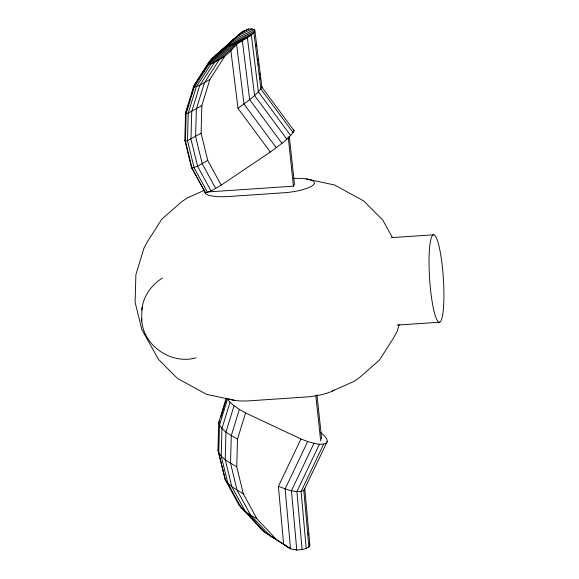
<?xml version="1.0" encoding="UTF-8"?>
<svg xmlns="http://www.w3.org/2000/svg" width="579" height="579" viewBox="0 0 579 579"><rect width="100%" height="100%" fill="white"/><g stroke="black" fill="none" stroke-linecap="round" stroke-linejoin="round"><path stroke-width="0.87" d="M196.057 357.815C170.979 365.074 141.826 344.968 141.696 318.378M141.935 310.004C142.76 296.824 151.351 285.006 162.315 278.072M141.631 321.142L142 307.326M270.299 152.06L221.207 185.128L211.096 191.027L205.509 192.908L191.432 167.36L184.831 140.241L185.584 112.63L193.647 86.409L194.645 84.534L209.46 61.483L211.965 58.645L241.262 32.569L248.405 29.037L252.068 28.95L254.29 29.572L254.919 30.868L261.896 87.147C256.084 96.157 246.328 101.861 238.012 108.367L270.299 152.06C278.615 145.553 288.364 139.85 294.183 130.84L293.611 130.065M221.207 185.128L207.695 160.354L201.094 133.235L201.847 105.624L209.909 79.403L224.717 56.351L230.891 50.858L236.601 44.272L251.351 35.058L253.92 32.735L254.919 30.868L230.015 43.179L209.46 61.483L193.647 86.409L194.211 87.183L186.156 113.404L185.396 141.015L192.004 168.134L205.509 192.908M308.875 546.967L303.809 490.558L304.807 488.69L309.881 545.1L308.875 546.967L306.219 548.479L302.093 549.536L296.774 550.05L290.52 548.798L264.835 532.224L260.811 528.678L238.838 504.736L225.325 479.962L217.957 450.223L218.71 422.612L226.251 398.077M234.039 405.749L225.984 431.977L225.231 459.588L231.832 486.707L245.344 511.481L250.642 515.144L270.132 535.886L276.342 539.411L256.852 518.668L243.339 493.894L236.739 466.775L237.491 439.164L245.554 412.936C238.946 409.23 231.94 405.38 227.533 399.011L219.477 425.232L218.724 452.843L225.325 479.962L227.808 483.154L241.313 507.935L245.344 511.481L264.835 532.224L290.52 548.798L285.136 488.908L307.688 441.531C313.644 443.058 320.346 445.816 326.361 443.181L327.359 441.307L326.592 438.687L324.117 435.495L320.759 432.535M399.213 324.537L397.107 331.398L393.749 337.658L379.39 360.124L359.421 377.667L353.907 381.409L332.353 391.028M186.59 110.763L188.407 104.835M189.449 101.455L190.744 97.221M191.787 93.841L193.089 89.607M220.758 417.358L226.215 399.59M230.015 402.202L221.96 428.431L221.207 456.042L227.808 483.154L231.832 486.707L243.339 493.894M239.344 409.411L231.282 435.64L230.529 463.251L237.129 490.37L250.642 515.144L256.852 518.668M290.52 548.798L283.594 543.999L278.412 486.353L300.964 438.976L307.688 441.531M313.992 443.319L291.44 490.702L296.774 550.05L294.436 549.29M319.434 444.223L296.889 491.6L302.093 549.536M323.654 444.173L301.102 491.557L306.219 548.479M327.359 441.307L303.809 490.558C295.377 493.663 286.359 489.045 278.412 486.353M186.257 111.385L185.584 112.63L186.156 113.404L188.255 113.028L201.847 105.624M208.52 191.895L293.459 186.185L294.458 184.31L289.348 136.514M219.716 420.738L218.71 422.612C221.25 431.015 230.608 434.843 237.491 439.164M203.837 71.282L204.8 69.798M209.576 62.358L211.965 58.645L241.262 32.569L248.405 29.037M214.845 56.51L215.801 55.019L223.523 48.672M252.068 28.95C243.86 33.3 233.518 36.137 229.016 45.053L208.454 63.357L209.026 64.131L211.125 63.755L214.606 62.25L224.717 56.351M194.645 84.534L196.151 82.826M241.971 32.894L243.701 31.02L241.696 32.808M233.019 40.53L235.689 38.156M238.36 35.775L239.699 34.588M276.292 147.717L244.005 104.025L236.601 44.272L219.246 59.724L204.43 82.775L196.375 108.997L195.622 136.615L202.223 163.727L215.735 188.501M209.909 79.403L199.798 85.301L194.211 87.183L209.026 64.131L229.581 45.821L251.351 35.058L258.386 91.858L290.672 135.551M201.094 133.235L187.495 140.639L185.396 141.015L184.831 140.241M207.695 160.354L197.584 166.253L192.004 168.134L191.432 167.36M232.519 40.335L254.29 29.572L254.622 32.236M204.807 190.107L187.249 197.953L181.734 201.687L161.765 219.231L147.406 241.696L144.048 247.964L135.891 274.54L135.102 302.274L141.739 329.27L145.17 335.545L158.422 359.313L177.514 378.463L206.508 394.335L234.915 400.422M391.39 237.643L433.664 234.806M397.049 325.08L439.323 322.242A43.816 6.876 86.2 0 0 441.06 256.873A43.816 6.876 86.2 0 0 429.104 256.454A43.816 6.876 86.2 0 0 439.323 322.242M306.24 178.94L334.648 185.019L363.641 200.899L382.733 220.042L392.562 237.679M236.601 44.272L235.168 43.946L229.581 45.821L229.016 45.053L253.92 32.735L260.89 89.014L293.177 132.707M245.554 412.936L300.964 438.976M236.739 466.775C229.856 462.455 220.498 458.626 217.957 450.223M262.316 529.633L260.811 528.678L258.827 526.123M246.147 512.516L238.838 504.736L238.07 502.116M250.41 517.054L256.497 523.539M294.183 130.84L261.332 86.372L261.896 87.147M286.837 139.17L254.55 95.477L247.392 37.678L231.68 45.444L211.125 63.755L196.31 86.799L188.255 113.028L187.495 140.639L194.103 167.758L207.608 192.532M281.93 143.324L249.65 99.631L242.312 40.414L235.168 43.946L214.606 62.25L199.798 85.301L191.736 111.523L190.983 139.134L197.584 166.253L211.096 191.027M309.396 543.695L309.881 545.1M256.157 44.663L256.381 46.436M257.923 58.863L258.14 60.636M258.473 63.299L258.69 65.072M259.682 73.063L259.899 74.836M260.232 77.499L260.449 79.272M230.891 50.858L238.012 108.367M316.952 394.755L321.678 439.02M288.161 136.615L293.459 186.185M315.852 395.746L320.679 440.887M308.281 533.208L308.441 534.989M334.003 390.065A28.349 6.81 -6.1 0 1 307.854 396.883L247.515 400.943A28.349 6.81 -6.1 0 1 228.857 398.801M293.64 178.419A28.349 6.81 -6.1 0 1 314.122 183.89A28.349 6.81 -6.1 0 1 286.026 192.633L225.687 196.694A28.349 6.81 -6.1 0 1 204.944 192.134"/></g></svg>
